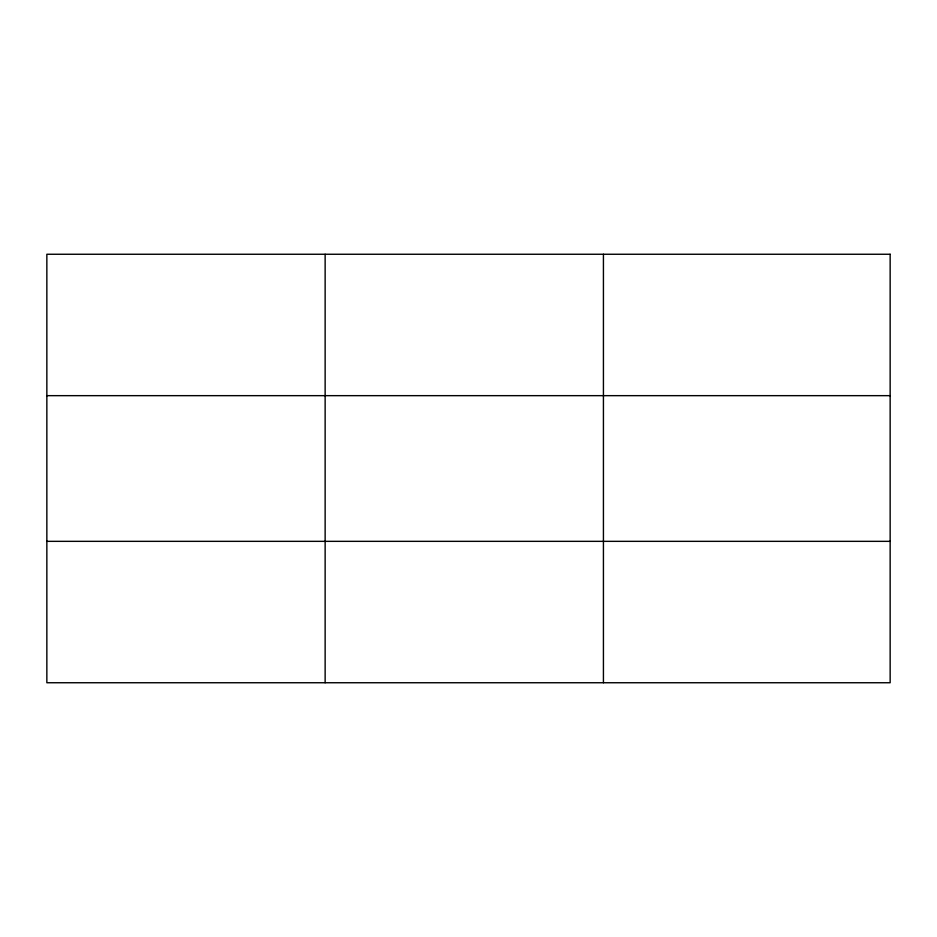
<?xml version="1.0" encoding="UTF-8"?>
<svg xmlns="http://www.w3.org/2000/svg" width="937" height="937" viewBox="0 0 937 937"><rect width="100%" height="100%" fill="white"/><g stroke="black" fill="none" stroke-linecap="round" stroke-linejoin="round"><path stroke-width="1.41" d="M325.139 682.745L325.139 254.255M603.428 682.745L603.428 254.255M46.85 395.66L890.15 395.66M46.85 541.34L890.15 541.34M890.15 254.255L890.15 682.745L46.85 682.745L46.85 254.255L890.15 254.255"/></g></svg>
